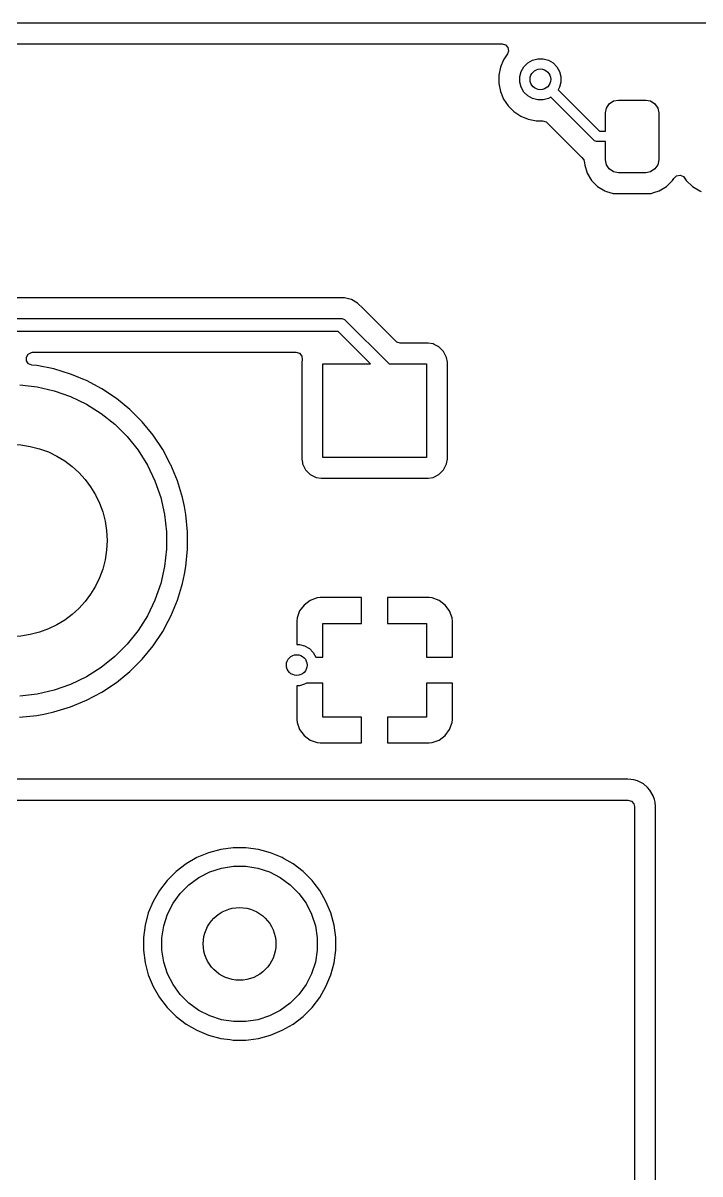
# Model space of a CAD drawing. Extents: x 0.71 to 7.56, y -5.16 to -0.79.
# Drawn here: x 1.19 to 1.703, y -3.118 to -2.245 of the extents above; entities that cross this region are included whole.
import ezdxf

# ---------------------------------------------------------------- set-up
doc = ezdxf.new("R2010")
doc.units = 0
doc.header["$MEASUREMENT"] = 0
doc.layers.add('BLACK', color=7, linetype='CONTINUOUS')

msp = doc.modelspace()

# ---------------------------------------------------------------- linework, layer by layer
at = {"layer": 'BLACK', "linetype": 'CONTINUOUS'}
for p, q in [((1.76721, -2.24547), (1.04921, -2.24547)), ((1.04617, -2.26124), (1.55325, -2.26124)), ((1.55325, -2.26124), (1.55589, -2.26202)), ((1.55731, -2.26883), (1.55435, -2.27326)), ((1.55589, -2.26202), (1.55769, -2.26409)), ((1.55809, -2.26682), (1.55731, -2.26883)), ((1.55769, -2.26409), (1.55809, -2.26682)), ((1.55435, -2.27326), (1.55198, -2.279)), ((1.55435, -2.27326), (1.55435, -2.27326)), ((1.56979, -2.2786), (1.5727, -2.2757)), ((1.5727, -2.2757), (1.57626, -2.27364)), ((1.57626, -2.27364), (1.58023, -2.27258)), ((1.58023, -2.27258), (1.58434, -2.27258)), ((1.58434, -2.27258), (1.58831, -2.27364)), ((1.58831, -2.27364), (1.59187, -2.2757)), ((1.59187, -2.2757), (1.59478, -2.2786)), ((1.55198, -2.279), (1.55077, -2.28508)), ((1.55077, -2.28508), (1.55077, -2.29129)), ((1.55198, -2.279), (1.55198, -2.279)), ((1.56667, -2.28613), (1.56773, -2.28216)), ((1.56667, -2.29024), (1.56667, -2.28613)), ((1.56773, -2.28216), (1.56979, -2.2786)), ((1.59478, -2.2786), (1.59683, -2.28216)), ((1.59683, -2.28216), (1.5979, -2.28613)), ((1.5979, -2.28613), (1.5979, -2.29024)), ((1.55077, -2.29129), (1.55198, -2.29738)), ((1.56773, -2.29422), (1.56667, -2.29024)), ((1.56979, -2.29778), (1.56773, -2.29422)), ((1.59683, -2.29422), (1.59575, -2.29609)), ((1.5979, -2.29024), (1.59683, -2.29422)), ((1.55198, -2.29738), (1.55198, -2.29738)), ((1.55198, -2.29738), (1.55435, -2.30312)), ((1.55435, -2.30312), (1.55435, -2.30312)), ((1.55435, -2.30312), (1.5578, -2.30828)), ((1.5727, -2.30068), (1.56979, -2.29778)), ((1.57626, -2.30274), (1.5727, -2.30068)), ((1.58023, -2.3038), (1.57626, -2.30274)), ((1.58831, -2.30274), (1.58434, -2.3038)), ((1.59018, -2.30166), (1.58831, -2.30274)), ((1.62271, -2.33419), (1.59018, -2.30166)), ((1.59575, -2.29609), (1.62713, -2.32746)), ((1.5578, -2.30828), (1.5578, -2.30828)), ((1.5578, -2.30828), (1.56219, -2.31267)), ((1.58434, -2.3038), (1.58023, -2.3038)), ((1.63156, -2.31369), (1.63231, -2.30992)), ((1.63231, -2.30992), (1.63444, -2.30673)), ((1.63444, -2.30673), (1.63763, -2.30459)), ((1.63763, -2.30459), (1.6414, -2.30384)), ((1.6414, -2.30384), (1.66207, -2.30384)), ((1.66207, -2.30384), (1.66584, -2.30459)), ((1.66584, -2.30459), (1.66903, -2.30673)), ((1.66903, -2.30673), (1.67116, -2.30992)), ((1.67116, -2.30992), (1.67191, -2.31369)), ((1.56219, -2.31267), (1.56219, -2.31267)), ((1.56219, -2.31267), (1.56735, -2.31612)), ((1.56735, -2.31612), (1.56736, -2.31612)), ((1.56736, -2.31612), (1.57309, -2.31849)), ((1.57309, -2.31849), (1.57309, -2.31849)), ((1.57309, -2.31849), (1.57801, -2.31947)), ((1.57801, -2.31947), (1.57918, -2.3197)), ((1.57918, -2.3197), (1.57918, -2.3197)), ((1.57918, -2.3197), (1.58391, -2.3197)), ((1.58391, -2.3197), (1.58655, -2.32048)), ((1.58655, -2.32048), (1.58736, -2.32113)), ((1.58736, -2.32113), (1.6134, -2.34717)), ((1.63156, -2.32746), (1.63156, -2.31369)), ((1.67191, -2.31369), (1.67191, -2.34912)), ((1.62713, -2.32746), (1.63156, -2.32746)), ((1.62331, -2.33468), (1.62271, -2.33419)), ((1.62473, -2.33526), (1.62331, -2.33468)), ((1.6255, -2.33534), (1.62473, -2.33526)), ((1.63156, -2.33534), (1.6255, -2.33534)), ((1.63156, -2.34912), (1.63156, -2.33534)), ((1.6134, -2.34717), (1.6134, -2.34717)), ((1.6134, -2.34717), (1.61365, -2.34736)), ((1.61365, -2.34736), (1.61361, -2.34742)), ((1.61361, -2.34742), (1.61525, -2.34913)), ((1.61525, -2.34913), (1.61579, -2.35137)), ((1.61579, -2.35137), (1.61579, -2.3517)), ((1.61579, -2.3517), (1.61591, -2.35316)), ((1.61591, -2.35316), (1.61591, -2.35316)), ((1.61591, -2.35316), (1.61771, -2.35937)), ((1.63231, -2.35288), (1.63156, -2.34912)), ((1.63444, -2.35608), (1.63231, -2.35288)), ((1.63763, -2.35821), (1.63444, -2.35608)), ((1.66903, -2.35608), (1.66584, -2.35821)), ((1.67116, -2.35288), (1.66903, -2.35608)), ((1.67191, -2.34912), (1.67116, -2.35288)), ((1.61771, -2.35937), (1.61771, -2.35937)), ((1.61771, -2.35937), (1.621, -2.36494)), ((1.6414, -2.35896), (1.63763, -2.35821)), ((1.66207, -2.35896), (1.6414, -2.35896)), ((1.66584, -2.35821), (1.66207, -2.35896)), ((1.68247, -2.36494), (1.68346, -2.36326)), ((1.68346, -2.36326), (1.68547, -2.36139)), ((1.68547, -2.36139), (1.68818, -2.36089)), ((1.68818, -2.36089), (1.69072, -2.36194)), ((1.69072, -2.36194), (1.69186, -2.36326)), ((1.69186, -2.36326), (1.69285, -2.36494)), ((1.621, -2.36494), (1.621, -2.36494)), ((1.621, -2.36494), (1.62558, -2.36951)), ((1.62558, -2.36951), (1.62558, -2.36951)), ((1.62558, -2.36951), (1.62558, -2.36951)), ((1.62558, -2.36951), (1.63115, -2.37281)), ((1.63115, -2.37281), (1.63228, -2.37314)), ((1.63228, -2.37314), (1.63736, -2.37461)), ((1.66817, -2.37402), (1.67232, -2.37281)), ((1.67232, -2.37281), (1.67789, -2.36951)), ((1.67789, -2.36951), (1.68247, -2.36494)), ((1.69285, -2.36494), (1.69286, -2.36494)), ((1.69286, -2.36494), (1.69743, -2.36951)), ((1.69743, -2.36951), (1.69743, -2.36951)), ((1.69743, -2.36951), (1.69743, -2.36951)), ((1.69743, -2.36951), (1.703, -2.37281)), ((1.703, -2.37281), (1.70413, -2.37314)), ((1.63736, -2.37461), (1.63736, -2.37461)), ((1.63736, -2.37461), (1.63736, -2.37461)), ((1.63736, -2.37461), (1.63882, -2.37473)), ((1.63882, -2.37473), (1.63882, -2.37473)), ((1.63882, -2.37473), (1.66466, -2.37473)), ((1.66466, -2.37473), (1.66611, -2.37461)), ((1.66466, -2.37473), (1.66466, -2.37473)), ((1.66611, -2.37461), (1.66817, -2.37402)), ((1.66611, -2.37461), (1.66611, -2.37461)), ((1.66611, -2.37461), (1.66611, -2.37461)), ((1.42808, -2.45372), (0.96775, -2.45372)), ((1.42838, -2.45372), (1.42808, -2.45372)), ((1.42808, -2.45372), (1.42808, -2.45372)), ((1.43383, -2.45372), (1.42838, -2.45372)), ((1.43798, -2.45483), (1.43383, -2.45372)), ((1.43909, -2.45513), (1.43798, -2.45483)), ((1.43798, -2.45483), (1.43798, -2.45483)), ((1.44381, -2.45785), (1.43909, -2.45513)), ((1.44794, -2.46198), (1.44381, -2.45785)), ((1.44381, -2.45785), (1.44381, -2.45785)), ((0.97047, -2.46949), (1.4311, -2.46949)), ((1.4311, -2.46949), (1.43206, -2.46958)), ((1.47269, -2.48674), (1.44794, -2.46198)), ((1.44794, -2.46198), (1.44794, -2.46198)), ((1.43206, -2.46958), (1.43206, -2.46958)), ((1.43206, -2.46958), (1.43254, -2.46978)), ((1.43254, -2.46978), (1.43384, -2.47032)), ((1.43384, -2.47032), (1.43384, -2.47032)), ((1.43384, -2.47032), (1.43458, -2.47093)), ((1.43458, -2.47093), (1.46759, -2.50394)), ((1.42906, -2.47933), (0.97251, -2.47933)), ((1.45367, -2.50394), (1.42906, -2.47933)), ((1.4735, -2.48739), (1.47269, -2.48674)), ((1.19415, -2.49644), (1.1966, -2.49518)), ((1.1966, -2.49518), (1.19751, -2.4951)), ((1.19751, -2.4951), (1.39704, -2.4951)), ((1.39704, -2.4951), (1.39968, -2.49587)), ((1.47614, -2.48817), (1.4735, -2.48739)), ((1.4973, -2.48817), (1.47614, -2.48817)), ((1.501, -2.48875), (1.4973, -2.48817)), ((1.4973, -2.48817), (1.4973, -2.48817)), ((1.50173, -2.48913), (1.501, -2.48875)), ((1.50545, -2.49102), (1.50173, -2.48913)), ((1.50898, -2.49455), (1.50545, -2.49102)), ((1.50545, -2.49102), (1.50545, -2.49102)), ((1.50545, -2.49102), (1.50545, -2.49102)), ((1.51125, -2.499), (1.50898, -2.49455)), ((1.50898, -2.49455), (1.50898, -2.49455)), ((1.50898, -2.49455), (1.50898, -2.49455)), ((1.19277, -2.49882), (1.19415, -2.49644)), ((1.19289, -2.50156), (1.19277, -2.49882)), ((1.19448, -2.50381), (1.19289, -2.50156)), ((1.19703, -2.50484), (1.19448, -2.50381)), ((1.39968, -2.49587), (1.40148, -2.49795)), ((1.40148, -2.49795), (1.40187, -2.50068)), ((1.40186, -2.50074), (1.40156, -2.5027)), ((1.40156, -2.5027), (1.40156, -2.57604)), ((1.40187, -2.50068), (1.40186, -2.50074)), ((1.41732, -2.5748), (1.41732, -2.50394)), ((1.41732, -2.50394), (1.45367, -2.50394)), ((1.46759, -2.50394), (1.49606, -2.50394)), ((1.49606, -2.50394), (1.49606, -2.5748)), ((1.51183, -2.5027), (1.51125, -2.499)), ((1.51183, -2.57604), (1.51183, -2.5027)), ((1.20077, -2.50521), (1.19703, -2.50484)), ((1.21367, -2.50777), (1.20077, -2.50521)), ((1.20077, -2.50521), (1.20077, -2.50521)), ((1.22626, -2.51159), (1.21367, -2.50777)), ((1.21367, -2.50777), (1.21367, -2.50777)), ((1.23085, -2.51349), (1.22626, -2.51159)), ((1.18772, -2.51987), (1.20089, -2.52135)), ((1.20089, -2.52135), (1.2138, -2.5243)), ((1.23555, -2.51544), (1.23085, -2.51349)), ((1.23841, -2.51663), (1.23555, -2.51544)), ((1.25001, -2.52283), (1.23841, -2.51663)), ((1.23841, -2.51663), (1.23841, -2.51663)), ((1.2138, -2.5243), (1.2263, -2.52868)), ((1.2263, -2.52868), (1.23823, -2.53442)), ((1.26095, -2.53013), (1.25001, -2.52283)), ((1.25001, -2.52283), (1.25001, -2.52283)), ((1.25001, -2.52283), (1.25001, -2.52283)), ((1.27112, -2.53848), (1.26095, -2.53013)), ((1.26095, -2.53013), (1.26095, -2.53013)), ((1.26095, -2.53013), (1.26095, -2.53013)), ((1.23823, -2.53442), (1.24945, -2.54147)), ((1.28042, -2.54778), (1.27112, -2.53848)), ((1.24945, -2.54147), (1.2598, -2.54973)), ((1.28876, -2.55795), (1.28042, -2.54778)), ((1.28042, -2.54778), (1.28042, -2.54778)), ((1.28042, -2.54778), (1.28042, -2.54778)), ((1.2598, -2.54973), (1.26917, -2.55909)), ((1.26917, -2.55909), (1.27743, -2.56945)), ((1.29607, -2.56889), (1.28876, -2.55795)), ((1.27743, -2.56945), (1.28448, -2.58066)), ((1.30209, -2.58015), (1.29607, -2.56889)), ((1.29607, -2.56889), (1.29607, -2.56889)), ((1.29607, -2.56889), (1.29607, -2.56889)), ((1.28448, -2.58066), (1.29022, -2.5926)), ((1.30227, -2.58049), (1.30209, -2.58015)), ((1.30731, -2.59264), (1.30227, -2.58049)), ((1.40156, -2.57604), (1.40198, -2.57873)), ((1.40198, -2.57873), (1.40214, -2.57974)), ((1.40214, -2.57974), (1.40441, -2.58419)), ((1.49606, -2.5748), (1.41732, -2.5748)), ((1.50898, -2.58419), (1.51125, -2.57974)), ((1.51125, -2.57974), (1.51183, -2.57604)), ((1.51125, -2.57974), (1.51125, -2.57974)), ((1.51125, -2.57974), (1.51125, -2.57974)), ((1.51183, -2.57604), (1.51183, -2.57604)), ((1.40441, -2.58419), (1.40441, -2.58419)), ((1.40441, -2.58419), (1.40441, -2.58419)), ((1.40441, -2.58419), (1.40794, -2.58772)), ((1.40794, -2.58772), (1.40794, -2.58772)), ((1.40794, -2.58772), (1.40794, -2.58772)), ((1.40794, -2.58772), (1.41181, -2.58969)), ((1.41181, -2.58969), (1.41239, -2.58999)), ((1.41239, -2.58999), (1.41608, -2.59057)), ((1.41608, -2.59057), (1.41608, -2.59057)), ((1.41608, -2.59057), (1.4973, -2.59057)), ((1.4973, -2.59057), (1.501, -2.58999)), ((1.501, -2.58999), (1.50545, -2.58772)), ((1.50545, -2.58772), (1.50898, -2.58419)), ((1.29022, -2.5926), (1.2946, -2.6051)), ((1.31112, -2.60523), (1.30731, -2.59264)), ((1.2946, -2.6051), (1.29754, -2.61801)), ((1.3125, -2.61212), (1.31112, -2.60523)), ((1.31112, -2.60523), (1.31112, -2.60523)), ((1.31112, -2.60523), (1.31112, -2.60523)), ((1.31112, -2.60523), (1.31112, -2.60523)), ((1.31369, -2.61813), (1.3125, -2.61212)), ((1.29754, -2.61801), (1.29903, -2.63117)), ((1.31498, -2.63122), (1.31369, -2.61813)), ((1.29903, -2.63117), (1.29903, -2.64442)), ((1.31498, -2.64437), (1.31498, -2.63122)), ((1.29903, -2.64442), (1.29754, -2.65758)), ((1.31369, -2.65746), (1.31498, -2.64437)), ((1.29754, -2.65758), (1.2946, -2.67049)), ((1.31253, -2.66332), (1.31369, -2.65746)), ((1.31112, -2.67036), (1.31253, -2.66332)), ((1.2946, -2.67049), (1.29022, -2.68299)), ((1.30731, -2.68295), (1.31112, -2.67036)), ((1.31112, -2.67036), (1.31112, -2.67036)), ((1.31112, -2.67036), (1.31112, -2.67036)), ((1.29022, -2.68299), (1.28448, -2.69493)), ((1.30227, -2.6951), (1.30731, -2.68295)), ((1.40326, -2.68672), (1.39987, -2.69126)), ((1.40779, -2.68333), (1.40326, -2.68672)), ((1.40326, -2.68672), (1.40326, -2.68672)), ((1.4131, -2.68135), (1.40779, -2.68333)), ((1.40779, -2.68333), (1.40779, -2.68333)), ((1.41544, -2.6811), (1.4131, -2.68135)), ((1.4131, -2.68135), (1.4131, -2.68135)), ((1.44685, -2.6811), (1.41544, -2.6811)), ((1.44685, -2.70079), (1.44685, -2.6811)), ((1.49795, -2.6811), (1.46654, -2.6811)), ((1.46654, -2.6811), (1.46654, -2.70079)), ((1.50029, -2.68135), (1.49795, -2.6811)), ((1.50559, -2.68333), (1.50029, -2.68135)), ((1.50029, -2.68135), (1.50029, -2.68135)), ((1.51013, -2.68672), (1.50559, -2.68333)), ((1.50559, -2.68333), (1.50559, -2.68333)), ((1.51352, -2.69126), (1.51013, -2.68672)), ((1.51013, -2.68672), (1.51013, -2.68672)), ((1.28448, -2.69493), (1.27743, -2.70614)), ((1.30024, -2.6989), (1.30227, -2.6951)), ((1.39987, -2.69126), (1.39789, -2.69656)), ((1.39987, -2.69126), (1.39987, -2.69126)), ((1.5155, -2.69656), (1.51352, -2.69126)), ((1.51352, -2.69126), (1.51352, -2.69126)), ((1.29607, -2.70671), (1.30024, -2.6989)), ((1.39789, -2.69656), (1.39764, -2.6989)), ((1.39764, -2.6989), (1.39764, -2.71667)), ((1.39789, -2.69656), (1.39789, -2.69656)), ((1.41732, -2.72638), (1.41732, -2.70079)), ((1.41732, -2.70079), (1.44685, -2.70079)), ((1.46654, -2.70079), (1.49606, -2.70079)), ((1.49606, -2.70079), (1.49606, -2.72638)), ((1.51575, -2.6989), (1.5155, -2.69656)), ((1.5155, -2.69656), (1.5155, -2.69656)), ((1.51575, -2.72638), (1.51575, -2.6989)), ((1.51575, -2.6989), (1.51575, -2.6989)), ((1.27743, -2.70614), (1.26917, -2.7165)), ((1.28876, -2.71764), (1.29607, -2.70671)), ((1.26917, -2.7165), (1.2598, -2.72586)), ((1.28042, -2.72781), (1.28876, -2.71764)), ((1.39764, -2.71667), (1.39969, -2.71667)), ((1.39969, -2.71667), (1.40366, -2.71773)), ((1.40366, -2.71773), (1.40722, -2.71979)), ((1.40722, -2.71979), (1.41013, -2.7227)), ((1.2598, -2.72586), (1.24945, -2.73412)), ((1.27112, -2.73711), (1.28042, -2.72781)), ((1.41013, -2.7227), (1.41219, -2.72626)), ((1.41219, -2.72626), (1.41222, -2.72638)), ((1.41222, -2.72638), (1.41732, -2.72638)), ((1.49606, -2.72638), (1.51575, -2.72638)), ((1.24945, -2.73412), (1.23823, -2.74117)), ((1.26095, -2.74546), (1.27112, -2.73711)), ((1.2263, -2.74691), (1.2138, -2.75129)), ((1.23823, -2.74117), (1.2263, -2.74691)), ((1.25001, -2.75276), (1.26095, -2.74546)), ((1.39969, -2.7479), (1.39764, -2.7479)), ((1.39764, -2.7479), (1.39764, -2.77354)), ((1.40366, -2.74683), (1.39969, -2.7479)), ((1.405, -2.74606), (1.40366, -2.74683)), ((1.41732, -2.74606), (1.405, -2.74606)), ((1.41732, -2.77165), (1.41732, -2.74606)), ((1.51575, -2.74606), (1.49606, -2.74606)), ((1.49606, -2.74606), (1.49606, -2.77165)), ((1.51575, -2.77354), (1.51575, -2.74606)), ((1.20089, -2.75424), (1.18772, -2.75572)), ((1.2138, -2.75129), (1.20089, -2.75424)), ((1.23841, -2.75897), (1.25001, -2.75276)), ((1.21367, -2.76782), (1.22626, -2.764)), ((1.22626, -2.764), (1.23841, -2.75897)), ((1.18768, -2.77167), (1.20077, -2.77038)), ((1.20077, -2.77038), (1.20716, -2.76911)), ((1.20716, -2.76911), (1.21367, -2.76782)), ((1.21367, -2.76782), (1.21367, -2.76782)), ((1.21367, -2.76782), (1.21367, -2.76782)), ((1.21367, -2.76782), (1.21367, -2.76782)), ((1.39764, -2.77354), (1.39789, -2.77588)), ((1.44685, -2.77165), (1.41732, -2.77165)), ((1.44685, -2.79134), (1.44685, -2.77165)), ((1.49606, -2.77165), (1.46654, -2.77165)), ((1.46654, -2.77165), (1.46654, -2.79134)), ((1.5155, -2.77588), (1.51575, -2.77354)), ((1.51575, -2.77354), (1.51575, -2.77354)), ((1.39789, -2.77588), (1.39789, -2.77588)), ((1.39789, -2.77588), (1.39987, -2.78118)), ((1.39987, -2.78118), (1.39987, -2.78118)), ((1.39987, -2.78118), (1.40326, -2.78572)), ((1.51013, -2.78572), (1.51352, -2.78118)), ((1.51352, -2.78118), (1.5155, -2.77588)), ((1.51352, -2.78118), (1.51352, -2.78118)), ((1.5155, -2.77588), (1.5155, -2.77588)), ((1.40326, -2.78572), (1.40326, -2.78572)), ((1.40326, -2.78572), (1.40779, -2.78911)), ((1.40779, -2.78911), (1.40779, -2.78911)), ((1.40779, -2.78911), (1.4131, -2.79109)), ((1.4131, -2.79109), (1.4131, -2.79109)), ((1.4131, -2.79109), (1.41544, -2.79134)), ((1.41544, -2.79134), (1.41544, -2.79134)), ((1.41544, -2.79134), (1.44685, -2.79134)), ((1.46654, -2.79134), (1.49795, -2.79134)), ((1.49795, -2.79134), (1.50029, -2.79109)), ((1.49795, -2.79134), (1.49795, -2.79134)), ((1.50029, -2.79109), (1.50559, -2.78911)), ((1.50029, -2.79109), (1.50029, -2.79109)), ((1.50559, -2.78911), (1.51013, -2.78572)), ((1.50559, -2.78911), (1.50559, -2.78911)), ((1.51013, -2.78572), (1.51013, -2.78572)), ((1.64866, -2.81868), (0.83165, -2.81868)), ((1.65316, -2.81933), (1.64866, -2.81868)), ((1.6558, -2.8201), (1.65316, -2.81933)), ((1.65316, -2.81933), (1.65316, -2.81933)), ((1.66031, -2.82224), (1.6558, -2.8201)), ((1.66337, -2.82497), (1.66031, -2.82224)), ((1.66031, -2.82224), (1.66031, -2.82224)), ((1.66031, -2.82224), (1.66031, -2.82224)), ((1.66517, -2.82705), (1.66337, -2.82497)), ((1.66337, -2.82497), (1.66337, -2.82497)), ((1.66337, -2.82497), (1.66337, -2.82497)), ((1.66517, -2.82705), (1.66517, -2.82705)), ((1.66517, -2.82705), (1.66517, -2.82705)), ((1.66781, -2.83129), (1.66517, -2.82705)), ((0.83165, -2.83465), (1.64866, -2.83465)), ((1.64866, -2.83465), (1.6513, -2.83542)), ((1.6513, -2.83542), (1.6531, -2.8375)), ((1.6687, -2.83411), (1.66781, -2.83129)), ((1.66914, -2.83613), (1.6687, -2.83411)), ((1.6531, -2.8375), (1.65354, -2.83953)), ((1.65354, -2.83953), (1.65354, -3.41341)), ((1.66951, -2.83953), (1.66914, -2.83613)), ((1.66951, -3.41341), (1.66951, -2.83953)), ((1.34956, -2.87085), (1.34009, -2.87209)), ((1.35911, -2.87085), (1.34956, -2.87085)), ((1.34956, -2.87085), (1.34956, -2.87085)), ((1.36857, -2.87209), (1.35911, -2.87085)), ((1.35911, -2.87085), (1.35911, -2.87085)), ((1.32204, -2.87822), (1.31377, -2.88299)), ((1.33086, -2.87456), (1.32204, -2.87822)), ((1.32204, -2.87822), (1.32204, -2.87822)), ((1.34009, -2.87209), (1.33086, -2.87456)), ((1.37142, -2.87285), (1.36857, -2.87209)), ((1.36857, -2.87209), (1.36857, -2.87209)), ((1.36857, -2.87209), (1.36857, -2.87209)), ((1.3778, -2.87456), (1.37142, -2.87285)), ((1.38662, -2.87822), (1.3778, -2.87456)), ((1.38814, -2.87909), (1.38662, -2.87822)), ((1.38662, -2.87822), (1.38662, -2.87822)), ((1.39489, -2.88299), (1.38814, -2.87909)), ((1.31377, -2.88299), (1.30619, -2.88881)), ((1.33173, -2.88914), (1.34054, -2.88628)), ((1.34054, -2.88628), (1.3497, -2.88483)), ((1.3497, -2.88483), (1.35896, -2.88483)), ((1.35896, -2.88483), (1.36812, -2.88628)), ((1.36812, -2.88628), (1.37693, -2.88914)), ((1.40247, -2.88881), (1.39489, -2.88299)), ((1.39489, -2.88299), (1.39489, -2.88299)), ((1.39489, -2.88299), (1.39489, -2.88299)), ((1.29944, -2.89556), (1.29362, -2.90314)), ((1.30619, -2.88881), (1.29944, -2.89556)), ((1.29944, -2.89556), (1.29944, -2.89556)), ((1.30619, -2.88881), (1.30619, -2.88881)), ((1.31598, -2.89879), (1.32347, -2.89335)), ((1.32347, -2.89335), (1.33173, -2.88914)), ((1.37693, -2.88914), (1.38519, -2.89335)), ((1.38519, -2.89335), (1.39268, -2.89879)), ((1.40922, -2.89556), (1.40247, -2.88881)), ((1.40247, -2.88881), (1.40247, -2.88881)), ((1.41079, -2.8976), (1.40922, -2.89556)), ((1.40922, -2.89556), (1.40922, -2.89556)), ((1.29362, -2.90314), (1.28885, -2.91141)), ((1.30398, -2.91284), (1.30942, -2.90535)), ((1.30942, -2.90535), (1.31598, -2.89879)), ((1.39268, -2.89879), (1.39924, -2.90535)), ((1.39924, -2.90535), (1.40468, -2.91284)), ((1.41504, -2.90314), (1.41079, -2.8976)), ((1.41981, -2.91141), (1.41504, -2.90314)), ((1.28885, -2.91141), (1.28519, -2.92023)), ((1.28885, -2.91141), (1.28885, -2.91141)), ((1.29977, -2.9211), (1.30398, -2.91284)), ((1.40468, -2.91284), (1.40889, -2.9211)), ((1.42347, -2.92023), (1.41981, -2.91141)), ((1.28519, -2.92023), (1.28272, -2.92946)), ((1.29691, -2.92991), (1.29977, -2.9211)), ((1.40889, -2.9211), (1.41175, -2.92991)), ((1.42594, -2.92946), (1.42347, -2.92023)), ((1.28272, -2.92946), (1.28148, -2.93893)), ((1.29546, -2.93907), (1.29691, -2.92991)), ((1.41175, -2.92991), (1.4132, -2.93907)), ((1.42719, -2.93893), (1.42594, -2.92946)), ((1.28148, -2.93893), (1.28148, -2.94848)), ((1.29546, -2.94833), (1.29546, -2.93907)), ((1.4132, -2.93907), (1.4132, -2.94833)), ((1.42719, -2.94848), (1.42719, -2.93893)), ((1.28148, -2.94848), (1.28272, -2.95794)), ((1.29691, -2.95749), (1.29546, -2.94833)), ((1.4132, -2.94833), (1.41175, -2.95749)), ((1.42594, -2.95794), (1.42719, -2.94848)), ((1.28272, -2.95794), (1.28519, -2.96717)), ((1.29977, -2.9663), (1.29691, -2.95749)), ((1.41175, -2.95749), (1.40889, -2.9663)), ((1.42347, -2.96717), (1.42594, -2.95794)), ((1.30398, -2.97456), (1.29977, -2.9663)), ((1.40889, -2.9663), (1.40468, -2.97456)), ((1.28519, -2.96717), (1.28885, -2.97599)), ((1.30942, -2.98205), (1.30398, -2.97456)), ((1.40468, -2.97456), (1.39924, -2.98205)), ((1.41981, -2.97599), (1.42347, -2.96717)), ((1.28885, -2.97599), (1.28885, -2.97599)), ((1.28885, -2.97599), (1.29362, -2.98426)), ((1.29362, -2.98426), (1.29362, -2.98426)), ((1.29362, -2.98426), (1.29362, -2.98426)), ((1.29362, -2.98426), (1.29944, -2.99184)), ((1.31598, -2.98861), (1.30942, -2.98205)), ((1.39924, -2.98205), (1.39268, -2.98861)), ((1.40922, -2.99184), (1.41504, -2.98426)), ((1.41504, -2.98426), (1.41981, -2.97599)), ((1.29944, -2.99184), (1.29944, -2.99184)), ((1.29944, -2.99184), (1.30619, -2.99859)), ((1.32347, -2.99405), (1.31598, -2.98861)), ((1.39268, -2.98861), (1.38519, -2.99405)), ((1.40247, -2.99859), (1.40922, -2.99184)), ((1.30619, -2.99859), (1.30619, -2.99859)), ((1.30619, -2.99859), (1.31377, -3.00441)), ((1.33173, -2.99826), (1.32347, -2.99405)), ((1.34054, -3.00112), (1.33173, -2.99826)), ((1.3497, -3.00257), (1.34054, -3.00112)), ((1.36812, -3.00112), (1.35896, -3.00257)), ((1.37693, -2.99826), (1.36812, -3.00112)), ((1.38519, -2.99405), (1.37693, -2.99826)), ((1.39489, -3.00441), (1.40247, -2.99859)), ((1.31377, -3.00441), (1.32204, -3.00918)), ((1.32204, -3.00918), (1.33086, -3.01284)), ((1.35896, -3.00257), (1.3497, -3.00257)), ((1.3778, -3.01284), (1.38662, -3.00918)), ((1.38662, -3.00918), (1.39489, -3.00441)), ((1.33086, -3.01284), (1.34009, -3.01531)), ((1.34009, -3.01531), (1.34719, -3.01624)), ((1.34719, -3.01624), (1.34956, -3.01656)), ((1.34956, -3.01656), (1.34956, -3.01656)), ((1.34956, -3.01656), (1.35911, -3.01656)), ((1.35911, -3.01656), (1.361, -3.01631)), ((1.361, -3.01631), (1.36857, -3.01531)), ((1.36857, -3.01531), (1.3778, -3.01284))]:
    msp.add_line(p, q, dxfattribs=at)
at = {"layer": 'BLACK'}
for centre, radius in [((1.58228, -2.28819), 0.00787), ((1.1811, -2.6378), 0.07283), ((1.39764, -2.73228), 0.00787), ((1.35433, -2.9437), 0.02756)]:
    msp.add_circle(centre, radius, dxfattribs=at)

doc.saveas('drawing.dxf')
